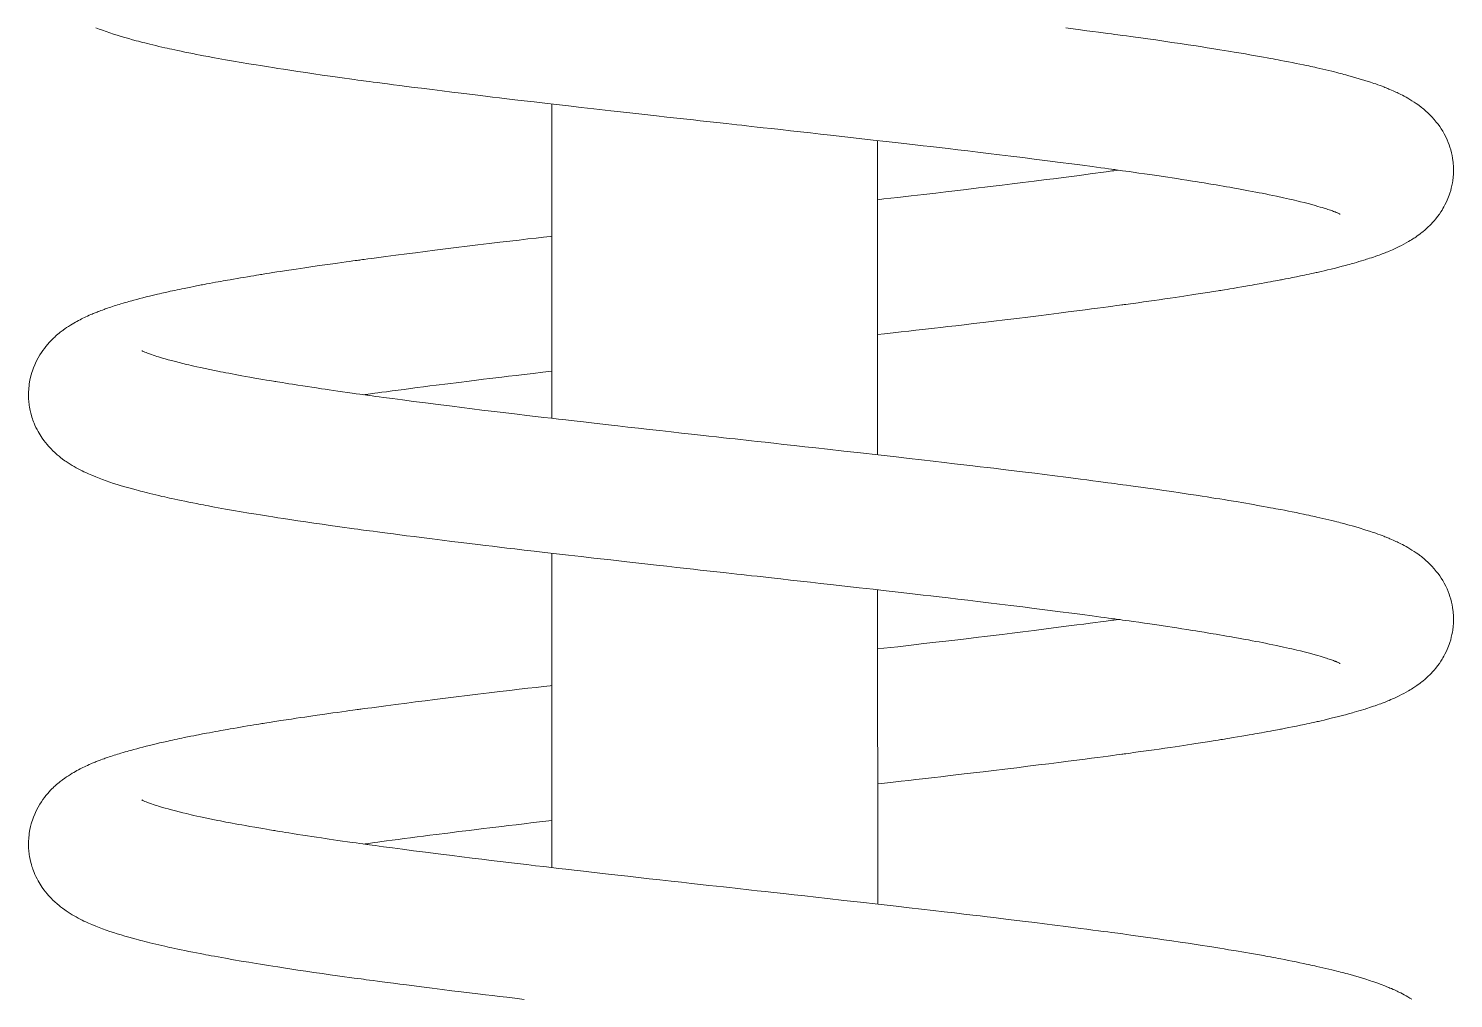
# Model space of a CAD drawing. Extents: x 83.6 to 158.5, y 132.1 to 157.1.
# Drawn here: x 131.951 to 134.139, y 135.497 to 136.986 of the extents above; entities that cross this region are included whole.
import ezdxf

# ---------------------------------------------------------------- set-up
doc = ezdxf.new("R2010")
doc.units = 0
doc.header["$LTSCALE"] = 0.5
doc.header["$MEASUREMENT"] = 0
doc.layers.add('AM_5', color=3, linetype='CONTINUOUS', lineweight=15)

msp = doc.modelspace()

# ---------------------------------------------------------------- linework, layer by layer
at = {"layer": 'AM_5', "color": 0, "ltscale": 0.75, "flags": 128}
for points in [[(133.96447, 136.70081), (133.96447, 136.70081), (133.96413, 136.70099), (133.96378, 136.70117), (133.96329, 136.70141), (133.96261, 136.70173), (133.96169, 136.70214), (133.96057, 136.70263), (133.95981, 136.70296), (133.95901, 136.70329), (133.95824, 136.7036), (133.95752, 136.70389), (133.95675, 136.70419), (133.95575, 136.70457), (133.95425, 136.70513), (133.95266, 136.70571), (133.95113, 136.70626), (133.94966, 136.70678), (133.94767, 136.70746), (133.94566, 136.70813), (133.94359, 136.70881), (133.94158, 136.70945), (133.93977, 136.71003), (133.93717, 136.71083), (133.93405, 136.71177), (133.93038, 136.71284), (133.92606, 136.71408), (133.921, 136.71547), (133.91536, 136.71698), (133.90943, 136.71851), (133.90363, 136.71996), (133.89823, 136.72127), (133.89421, 136.72223), (133.89049, 136.7231), (133.88673, 136.72397), (133.88237, 136.72495), (133.87736, 136.72607), (133.86658, 136.72839), (133.85567, 136.73065), (133.84998, 136.7318), (133.84479, 136.73283), (133.84008, 136.73375), (133.83511, 136.73471), (133.82961, 136.73575), (133.82391, 136.73682), (133.8187, 136.73778), (133.81364, 136.73871), (133.80834, 136.73967), (133.80218, 136.74077), (133.79511, 136.74202), (133.79022, 136.74287), (133.78495, 136.74379), (133.77937, 136.74474), (133.77422, 136.74562), (133.76975, 136.74637), (133.76597, 136.747), (133.7629, 136.74752), (133.76055, 136.7479), (133.75841, 136.74826), (133.75564, 136.74871), (133.75217, 136.74928), (133.74801, 136.74996), (133.74313, 136.75074), (133.73772, 136.75161), (133.72927, 136.75295), (133.7213, 136.7542), (133.71384, 136.75535), (133.70692, 136.75641), (133.70024, 136.75742), (133.69285, 136.75854), (133.68647, 136.75949), (133.67958, 136.7605), (133.67217, 136.76159), (133.66422, 136.76274), (133.65574, 136.76395), (133.64688, 136.76521), (133.64079, 136.76607), (133.63538, 136.76682), (133.63064, 136.76748), (133.6266, 136.76804), (133.62325, 136.7685), (133.6206, 136.76886), (133.61866, 136.76913), (133.61685, 136.76937), (133.61329, 136.76986), (133.60885, 136.77046), (133.60353, 136.77118), (133.5973, 136.77202), (133.58375, 136.77384), (133.56885, 136.77581), (133.55253, 136.77795), (133.53477, 136.78026), (133.51553, 136.78273), (133.49477, 136.78536), (133.47736, 136.78754), (133.45923, 136.78978), (133.4416, 136.79194), (133.42468, 136.794), (133.40849, 136.79595), (133.39306, 136.79779), (133.37743, 136.79963), (133.36272, 136.80136), (133.34896, 136.80296), (133.33614, 136.80445), (133.32426, 136.80582), (133.31235, 136.80719), (133.29955, 136.80866), (133.28587, 136.81023), (133.26741, 136.81235), (133.24753, 136.81461), (133.22621, 136.81703), (133.20412, 136.81953), (133.18221, 136.82201), (133.16668, 136.82375), (133.15128, 136.82548), (133.13599, 136.82718), (133.12083, 136.82887), (133.10587, 136.83054), (133.09183, 136.8321), (133.07893, 136.83352), (133.06959, 136.83455), (133.06097, 136.83551), (133.0531, 136.83637), (133.04589, 136.83717), (133.03825, 136.838), (133.03088, 136.83882), (133.0222, 136.83977), (133.01276, 136.84081), (133.00244, 136.84196), (132.99215, 136.84309), (132.98195, 136.84422), (132.97185, 136.84535), (132.96184, 136.84646), (132.94631, 136.84819), (132.93095, 136.8499), (132.91509, 136.85168), (132.8928, 136.85418), (132.86933, 136.85682), (132.84472, 136.8596), (132.819, 136.86252), (132.79963, 136.86472), (132.78002, 136.86696), (132.76137, 136.8691), (132.74382, 136.87111), (132.72736, 136.87301), (132.71194, 136.8748), (132.69754, 136.87649), (132.68525, 136.87794), (132.67381, 136.87929), (132.66322, 136.88055), (132.65253, 136.88184), (132.64082, 136.88325), (132.62811, 136.88479), (132.61501, 136.88639), (132.60103, 136.88811), (132.58619, 136.88995), (132.57053, 136.89191), (132.55408, 136.89399), (132.54289, 136.89542), (132.53154, 136.89687), (132.52089, 136.89824), (132.5111, 136.89951), (132.50215, 136.90068), (132.49401, 136.90175), (132.48669, 136.90272), (132.48016, 136.90358), (132.47441, 136.90435), (132.46944, 136.90501), (132.46523, 136.90557), (132.46166, 136.90605), (132.45679, 136.90671), (132.45082, 136.90752), (132.44382, 136.90847), (132.43622, 136.90951), (132.42553, 136.911), (132.41397, 136.91262), (132.40162, 136.91438), (132.38914, 136.91618), (132.37671, 136.91801), (132.36434, 136.91985), (132.35204, 136.92171), (132.34253, 136.92317), (132.33388, 136.92451), (132.32621, 136.92571), (132.31949, 136.92678), (132.31356, 136.92773), (132.30735, 136.92873), (132.30064, 136.92982), (132.28929, 136.9317), (132.2777, 136.93364), (132.26589, 136.93567), (132.25361, 136.93782), (132.24793, 136.93882), (132.24216, 136.93986), (132.2365, 136.94088), (132.23148, 136.9418), (132.22712, 136.94261), (132.22339, 136.94331), (132.2197, 136.94401), (132.21477, 136.94495), (132.20917, 136.94603), (132.20305, 136.94723), (132.197, 136.94844), (132.19112, 136.94963), (132.1854, 136.95081), (132.18018, 136.95191), (132.17542, 136.95292), (132.17122, 136.95383), (132.16757, 136.95463), (132.164, 136.95542), (132.16022, 136.95627), (132.15593, 136.95724), (132.15116, 136.95834), (132.14634, 136.95948), (132.1418, 136.96056), (132.13754, 136.9616), (132.13354, 136.96259), (132.12951, 136.9636), (132.12601, 136.96449), (132.12304, 136.96526), (132.11995, 136.96607), (132.11648, 136.96699), (132.11076, 136.96855), (132.10488, 136.97019), (132.09895, 136.9719), (132.09312, 136.97363), (132.08738, 136.9754), (132.08172, 136.9772), (132.07584, 136.97914), (132.07031, 136.98103), (132.0644, 136.98315), (132.0596, 136.98495), (132.05445, 136.98696)], [(133.54348, 136.98657), (133.55487, 136.98511), (133.56576, 136.98371), (133.5758, 136.98241), (133.585, 136.98121), (133.59336, 136.98011), (133.60092, 136.97912), (133.60768, 136.97822), (133.61364, 136.97743), (133.61883, 136.97674), (133.62326, 136.97614), (133.62693, 136.97565), (133.63078, 136.97513), (133.63633, 136.97438), (133.64298, 136.97348), (133.65038, 136.97247), (133.65833, 136.97137), (133.66945, 136.96982), (133.68143, 136.96813), (133.69393, 136.96633), (133.7064, 136.96452), (133.71881, 136.96269), (133.73116, 136.96083), (133.74343, 136.95896), (133.75247, 136.95757), (133.76052, 136.95631), (133.76761, 136.95519), (133.77377, 136.95421), (133.77979, 136.95324), (133.78631, 136.95218), (133.79332, 136.95103), (133.80478, 136.94913), (133.81645, 136.94715), (133.82843, 136.94508), (133.84093, 136.94288), (133.84669, 136.94185), (133.8524, 136.94081), (133.85751, 136.93988), (133.86196, 136.93905), (133.86577, 136.93834), (133.8694, 136.93766), (133.87353, 136.93687), (133.87897, 136.93582), (133.88503, 136.93464), (133.89112, 136.93343), (133.89704, 136.93223), (133.9028, 136.93104), (133.9084, 136.92987), (133.91251, 136.929), (133.91621, 136.92821), (133.91953, 136.92749), (133.92247, 136.92684), (133.92547, 136.92618), (133.92891, 136.9254), (133.93315, 136.92444), (133.93787, 136.92336), (133.94273, 136.92222), (133.9473, 136.92113), (133.9516, 136.92008), (133.95563, 136.91909), (133.95936, 136.91815), (133.96239, 136.91738), (133.96505, 136.9167), (133.96747, 136.91607), (133.97012, 136.91537), (133.97304, 136.9146), (133.9762, 136.91374), (133.98499, 136.9113), (133.99386, 136.90872), (134.00249, 136.90608), (134.01088, 136.90339), (134.0137, 136.90245), (134.01635, 136.90155), (134.01916, 136.90058), (134.02241, 136.89943), (134.02606, 136.8981), (134.02895, 136.89702), (134.03138, 136.89609), (134.03338, 136.89531), (134.03495, 136.89468), (134.03631, 136.89414), (134.03777, 136.89354), (134.03934, 136.89289), (134.04105, 136.89218), (134.04315, 136.89128), (134.04568, 136.89018), (134.04792, 136.88917), (134.05001, 136.88821), (134.05184, 136.88736), (134.05342, 136.8866), (134.05482, 136.88593), (134.05744, 136.88462), (134.0601, 136.88326), (134.06292, 136.88177), (134.06583, 136.88018), (134.06859, 136.87861), (134.07158, 136.87685), (134.07482, 136.87485), (134.07808, 136.87276), (134.08102, 136.87078), (134.08359, 136.86897), (134.08573, 136.86741), (134.08677, 136.86663), (134.08781, 136.86584), (134.08919, 136.86477), (134.09091, 136.8634), (134.09296, 136.86172), (134.09503, 136.85995), (134.0968, 136.85839), (134.09842, 136.85691), (134.09976, 136.85565), (134.10126, 136.8542), (134.10307, 136.8524), (134.10516, 136.85024), (134.10901, 136.84597), (134.11217, 136.84216), (134.11481, 136.83874), (134.11734, 136.83522), (134.11979, 136.83156), (134.12191, 136.82812), (134.12427, 136.82399), (134.12661, 136.81946), (134.12863, 136.81512), (134.13036, 136.811), (134.13182, 136.80711), (134.13307, 136.80343), (134.1343, 136.79931), (134.13541, 136.79499), (134.13635, 136.7907), (134.13705, 136.78681), (134.13758, 136.78323), (134.13789, 136.78057), (134.13813, 136.77805), (134.13834, 136.77519), (134.13849, 136.77169), (134.13854, 136.76761), (134.13843, 136.76351), (134.1383, 136.76099), (134.13814, 136.75887), (134.13798, 136.7571), (134.13783, 136.75569), (134.13765, 136.75419), (134.13734, 136.75189), (134.13685, 136.74885), (134.13612, 136.74504), (134.1352, 136.74095), (134.13422, 136.73727), (134.133, 136.7332), (134.13186, 136.72985), (134.13091, 136.72727), (134.12998, 136.72491), (134.12878, 136.72206), (134.12724, 136.71868), (134.12548, 136.71515), (134.12384, 136.71208), (134.12238, 136.70951), (134.12095, 136.70714), (134.11913, 136.70428), (134.11684, 136.7009), (134.11406, 136.69711), (134.11125, 136.69355), (134.10867, 136.69049), (134.10634, 136.68789), (134.1041, 136.6855), (134.10198, 136.68335), (134.0998, 136.68123), (134.09724, 136.67886), (134.0944, 136.67635), (134.09198, 136.67432), (134.09013, 136.67282), (134.08856, 136.67158), (134.08663, 136.67011), (134.0844, 136.66846), (134.08233, 136.66698), (134.08054, 136.66574), (134.07905, 136.66474), (134.07784, 136.66393), (134.07608, 136.66279), (134.07413, 136.66156), (134.07195, 136.66022), (134.06941, 136.65871), (134.06593, 136.65672), (134.06238, 136.65478), (134.05882, 136.65292), (134.05528, 136.65114), (134.05195, 136.64954), (134.04906, 136.64819), (134.04686, 136.6472), (134.04479, 136.64628), (134.04245, 136.64526), (134.0396, 136.64406), (134.03753, 136.64321), (134.03546, 136.64237), (134.03364, 136.64164), (134.03208, 136.64103), (134.0308, 136.64053), (134.02887, 136.6398), (134.02676, 136.63901), (134.0244, 136.63814), (134.02169, 136.63716), (134.01845, 136.63602), (134.01574, 136.63509), (134.01273, 136.63407), (134.00979, 136.6331), (134.00719, 136.63225), (134.00494, 136.63154), (134.00291, 136.63089), (134.00068, 136.6302), (133.99724, 136.62914), (133.99335, 136.62798), (133.98945, 136.62683), (133.98599, 136.62583), (133.98356, 136.62514), (133.98135, 136.62452), (133.97884, 136.62383), (133.9759, 136.62302), (133.9725, 136.62211), (133.96755, 136.6208), (133.96252, 136.61949), (133.95745, 136.61821), (133.95094, 136.6166), (133.94505, 136.61518), (133.9398, 136.61394), (133.93517, 136.61286), (133.93114, 136.61194), (133.9294, 136.61155), (133.9278, 136.61119), (133.92591, 136.61077), (133.92352, 136.61024), (133.9206, 136.60959), (133.91716, 136.60884), (133.91355, 136.60807), (133.90993, 136.6073), (133.90381, 136.60601), (133.8977, 136.60475), (133.8916, 136.60352), (133.88576, 136.60235), (133.88075, 136.60137), (133.87662, 136.60057), (133.87461, 136.60018), (133.8729, 136.59985), (133.87097, 136.59949), (133.8685, 136.59902), (133.86547, 136.59845), (133.86188, 136.59778), (133.85771, 136.59701), (133.85348, 136.59623), (133.84839, 136.59531), (133.84396, 136.59451), (133.84021, 136.59384), (133.83708, 136.59328), (133.8336, 136.59267), (133.82942, 136.59194), (133.82484, 136.59114), (133.8196, 136.59024), (133.81371, 136.58923), (133.80714, 136.58812), (133.80048, 136.587), (133.7954, 136.58616), (133.79095, 136.58543), (133.78714, 136.5848), (133.78397, 136.58428), (133.78146, 136.58388), (133.77958, 136.58357), (133.77704, 136.58316), (133.77368, 136.58262), (133.76948, 136.58195), (133.76444, 136.58116), (133.75736, 136.58004), (133.75013, 136.57892), (133.74322, 136.57785), (133.73664, 136.57684), (133.73041, 136.5759), (133.72452, 136.57501), (133.71793, 136.57403), (133.71118, 136.57303), (133.70371, 136.57193), (133.69552, 136.57074), (133.68658, 136.56946), (133.67903, 136.56838), (133.671, 136.56724), (133.66249, 136.56605), (133.65439, 136.56493), (133.64739, 136.56397), (133.64283, 136.56334), (133.63892, 136.56281), (133.63566, 136.56237), (133.63305, 136.56202), (133.6311, 136.56175), (133.62936, 136.56152), (133.6258, 136.56104), (133.62126, 136.56043), (133.61572, 136.55969), (133.60864, 136.55875), (133.60051, 136.55768), (133.59186, 136.55654), (133.58279, 136.55535), (133.57326, 136.55411), (133.56046, 136.55246), (133.54692, 136.55072), (133.53262, 136.5489), (133.51754, 136.547), (133.50169, 136.54502), (133.48504, 136.54295), (133.46811, 136.54087), (133.45001, 136.53867), (133.43286, 136.53661), (133.41667, 136.53467), (133.40148, 136.53287), (133.38731, 136.53121), (133.37441, 136.5297), (133.36252, 136.52832), (133.35167, 136.52707), (133.34185, 136.52594), (133.33282, 136.5249), (133.32348, 136.52383), (133.31336, 136.52267), (133.30245, 136.52142), (133.29074, 136.52009), (133.27823, 136.51866), (133.26491, 136.51715), (133.25443, 136.51596)], [(133.25438, 136.72301), (133.26422, 136.72414), (133.28529, 136.72655), (133.30617, 136.72894), (133.32564, 136.73119), (133.34369, 136.73328), (133.35903, 136.73506), (133.37325, 136.73672), (133.38635, 136.73826), (133.39836, 136.73969), (133.40929, 136.741), (133.41914, 136.74218), (133.43188, 136.74372), (133.44583, 136.74542), (133.46098, 136.74728), (133.47729, 136.7493), (133.4947, 136.75148), (133.51318, 136.75382), (133.52454, 136.75527), (133.53623, 136.75677), (133.54824, 136.75833), (133.56022, 136.7599), (133.57106, 136.76132), (133.58072, 136.7626), (133.58922, 136.76374), (133.59659, 136.76473), (133.60116, 136.76534), (133.60517, 136.76588), (133.60863, 136.76635), (133.61154, 136.76675), (133.61396, 136.76708), (133.61689, 136.76748), (133.62073, 136.768), (133.6238, 136.76842)], [(133.96447, 136.01136), (133.96447, 136.01136), (133.96413, 136.01154), (133.96378, 136.01172), (133.96329, 136.01195), (133.96261, 136.01227), (133.96169, 136.01269), (133.96057, 136.01318), (133.95981, 136.0135), (133.95901, 136.01383), (133.95824, 136.01414), (133.95752, 136.01443), (133.95675, 136.01473), (133.95575, 136.01512), (133.95425, 136.01568), (133.95266, 136.01626), (133.95113, 136.01681), (133.94966, 136.01732), (133.94767, 136.018), (133.94566, 136.01868), (133.94359, 136.01935), (133.94158, 136.02), (133.93977, 136.02057), (133.93717, 136.02137), (133.93405, 136.02231), (133.93038, 136.02339), (133.92606, 136.02462), (133.921, 136.02602), (133.91536, 136.02752), (133.90943, 136.02905), (133.90363, 136.03051), (133.89823, 136.03182), (133.89421, 136.03278), (133.89049, 136.03365), (133.88673, 136.03451), (133.88237, 136.0355), (133.87736, 136.03661), (133.86658, 136.03893), (133.85567, 136.0412), (133.84998, 136.04234), (133.84479, 136.04337), (133.84008, 136.0443), (133.83511, 136.04525), (133.82961, 136.04629), (133.82391, 136.04736), (133.8187, 136.04833), (133.81364, 136.04925), (133.80834, 136.05021), (133.80218, 136.05132), (133.79511, 136.05256), (133.79022, 136.05342), (133.78495, 136.05433), (133.77937, 136.05529), (133.77422, 136.05616), (133.76975, 136.05692), (133.76597, 136.05755), (133.7629, 136.05806), (133.76055, 136.05845), (133.75841, 136.0588), (133.75564, 136.05926), (133.75217, 136.05983), (133.74801, 136.0605), (133.74313, 136.06129), (133.73772, 136.06216), (133.72927, 136.06349), (133.7213, 136.06474), (133.71384, 136.0659), (133.70692, 136.06696), (133.70024, 136.06797), (133.69285, 136.06908), (133.68647, 136.07003), (133.67958, 136.07105), (133.67217, 136.07213), (133.66422, 136.07328), (133.65574, 136.0745), (133.64688, 136.07576), (133.64079, 136.07661), (133.63538, 136.07737), (133.63064, 136.07802), (133.6266, 136.07858), (133.62325, 136.07904), (133.6206, 136.07941), (133.61866, 136.07967), (133.61685, 136.07992), (133.61329, 136.0804), (133.60885, 136.08101), (133.60353, 136.08173), (133.5973, 136.08257), (133.58375, 136.08438), (133.56885, 136.08636), (133.55253, 136.0885), (133.53477, 136.0908), (133.51553, 136.09327), (133.49477, 136.0959), (133.47736, 136.09808), (133.45923, 136.10033), (133.4416, 136.10249), (133.42468, 136.10454), (133.40849, 136.10649), (133.39306, 136.10833), (133.37743, 136.11018), (133.36272, 136.1119), (133.34896, 136.11351), (133.33614, 136.11499), (133.32426, 136.11636), (133.31235, 136.11774), (133.29955, 136.11921), (133.28587, 136.12078), (133.26741, 136.12289), (133.24753, 136.12516), (133.22621, 136.12758), (133.20412, 136.13008), (133.18221, 136.13255), (133.16668, 136.13429), (133.15128, 136.13602), (133.13599, 136.13773), (133.12083, 136.13942), (133.10587, 136.14108), (133.09183, 136.14264), (133.07893, 136.14407), (133.06959, 136.1451), (133.06097, 136.14605), (133.0531, 136.14692), (133.04589, 136.14771), (133.03825, 136.14855), (133.03088, 136.14936), (133.0222, 136.15032), (133.01276, 136.15136), (133.00244, 136.1525), (132.99215, 136.15364), (132.98195, 136.15477), (132.97185, 136.15589), (132.96184, 136.157), (132.94631, 136.15873), (132.93095, 136.16045), (132.91509, 136.16222), (132.8928, 136.16472), (132.86933, 136.16737), (132.84472, 136.17015), (132.819, 136.17306), (132.79963, 136.17527), (132.78002, 136.17751), (132.76137, 136.17964), (132.74382, 136.18166), (132.72736, 136.18356), (132.71194, 136.18535), (132.69754, 136.18703), (132.68525, 136.18848), (132.67381, 136.18984), (132.66322, 136.1911), (132.65253, 136.19238), (132.64082, 136.19379), (132.62811, 136.19534), (132.61501, 136.19694), (132.60103, 136.19866), (132.58619, 136.2005), (132.57053, 136.20246), (132.55408, 136.20454), (132.54289, 136.20596), (132.53154, 136.20742), (132.52089, 136.20879), (132.5111, 136.21006), (132.50215, 136.21123), (132.49401, 136.2123), (132.48669, 136.21326), (132.48016, 136.21413), (132.47441, 136.21489), (132.46944, 136.21556), (132.46523, 136.21612), (132.46166, 136.2166), (132.45679, 136.21725), (132.45082, 136.21806), (132.44382, 136.21902), (132.43622, 136.22006), (132.42553, 136.22154), (132.41397, 136.22317), (132.40162, 136.22492), (132.38914, 136.22673), (132.37671, 136.22855), (132.36434, 136.23039), (132.35204, 136.23225), (132.34253, 136.23371), (132.33388, 136.23505), (132.32621, 136.23626), (132.31949, 136.23732), (132.31356, 136.23827), (132.30735, 136.23927), (132.30064, 136.24037), (132.28929, 136.24224), (132.2777, 136.24419), (132.26589, 136.24621), (132.25361, 136.24836), (132.24793, 136.24937), (132.24216, 136.2504), (132.2365, 136.25143), (132.23148, 136.25235), (132.22712, 136.25316), (132.22339, 136.25386), (132.2197, 136.25455), (132.21477, 136.25549), (132.20917, 136.25657), (132.20305, 136.25778), (132.197, 136.25898), (132.19112, 136.26018), (132.1854, 136.26136), (132.18018, 136.26246), (132.17542, 136.26347), (132.17122, 136.26438), (132.16757, 136.26517), (132.164, 136.26597), (132.16022, 136.26681), (132.15593, 136.26779), (132.15116, 136.26889), (132.14634, 136.27002), (132.1418, 136.27111), (132.13754, 136.27214), (132.13354, 136.27313), (132.12951, 136.27415), (132.12601, 136.27504), (132.12304, 136.27581), (132.11995, 136.27661), (132.11648, 136.27754), (132.11076, 136.27909), (132.10488, 136.28074), (132.09895, 136.28245), (132.09312, 136.28418), (132.08738, 136.28594), (132.08172, 136.28774), (132.07584, 136.28968), (132.07031, 136.29158), (132.0644, 136.29369), (132.0596, 136.29549), (132.05445, 136.2975), (132.04802, 136.30016), (132.04336, 136.30218), (132.03884, 136.30425), (132.03616, 136.30552), (132.03318, 136.30697), (132.03013, 136.30852), (132.02708, 136.31012), (132.02403, 136.31178), (132.02102, 136.31348), (132.0183, 136.31509), (132.01646, 136.3162), (132.0148, 136.31723), (132.01327, 136.3182), (132.01187, 136.31911), (132.01053, 136.32), (132.00888, 136.32112), (132.00686, 136.32253), (132.00339, 136.32505), (132.00037, 136.32736), (131.99805, 136.32922), (131.99504, 136.33174), (131.99146, 136.33493), (131.98843, 136.3378), (131.98576, 136.34048), (131.98382, 136.34252), (131.9818, 136.34475), (131.9796, 136.34729), (131.97719, 136.35023), (131.97463, 136.35357), (131.97226, 136.35687), (131.9703, 136.35977), (131.96871, 136.36227), (131.96728, 136.36465), (131.96583, 136.36718), (131.96421, 136.3702), (131.96247, 136.37369), (131.96091, 136.37709), (131.95968, 136.37998), (131.95872, 136.38239), (131.95779, 136.3849), (131.95707, 136.38699), (131.95629, 136.3894), (131.95548, 136.39211), (131.95457, 136.39545), (131.95357, 136.39974), (131.95265, 136.40458), (131.95219, 136.40756), (131.95189, 136.40988), (131.95168, 136.41175), (131.95149, 136.41377), (131.95126, 136.41677), (131.9511, 136.42009), (131.95104, 136.4237), (131.95106, 136.42567), (131.95112, 136.42754), (131.9512, 136.42932), (131.95131, 136.43099), (131.95142, 136.43257), (131.95156, 136.4343), (131.95182, 136.4369), (131.95228, 136.44045), (131.95327, 136.44617), (131.95427, 136.45072), (131.95524, 136.45445), (131.95617, 136.45763), (131.95704, 136.46031), (131.95868, 136.46488), (131.96065, 136.46971), (131.96303, 136.47485), (131.96584, 136.48022), (131.96856, 136.48488), (131.97094, 136.48859), (131.97315, 136.49179), (131.97542, 136.49489), (131.97782, 136.49795), (131.98069, 136.50138), (131.98279, 136.50374), (131.98502, 136.50614), (131.98703, 136.5082), (131.98876, 136.50991), (131.99017, 136.51126), (131.99131, 136.51232), (131.99267, 136.51356), (131.99426, 136.51497), (131.9961, 136.51656), (131.99804, 136.51817), (131.99973, 136.51953), (132.00136, 136.5208), (132.00257, 136.52173), (132.00367, 136.52255), (132.00492, 136.52347), (132.00705, 136.525), (132.00953, 136.52671), (132.01228, 136.52854), (132.01528, 136.53046), (132.01819, 136.53224), (132.0207, 136.53372), (132.023, 136.53504), (132.02541, 136.53637), (132.02785, 136.53768), (132.03016, 136.53889), (132.03238, 136.54002), (132.03459, 136.54111), (132.03686, 136.54221), (132.03902, 136.54323), (132.04157, 136.5444), (132.04434, 136.54564), (132.04676, 136.5467), (132.04879, 136.54756), (132.05048, 136.54827), (132.05207, 136.54892), (132.05359, 136.54954), (132.05504, 136.55012), (132.0564, 136.55066), (132.05805, 136.5513), (132.06001, 136.55205), (132.06227, 136.55291), (132.06455, 136.55375), (132.06695, 136.55462), (132.06884, 136.5553), (132.0705, 136.55588), (132.07245, 136.55656), (132.07483, 136.55737), (132.07752, 136.55827), (132.0801, 136.55912), (132.08278, 136.55999), (132.08514, 136.56074), (132.08741, 136.56146), (132.09001, 136.56226), (132.09295, 136.56316), (132.09626, 136.56415), (132.09941, 136.56508), (132.10228, 136.56591), (132.10486, 136.56665), (132.10714, 136.56729), (132.10944, 136.56793), (132.11292, 136.56889), (132.11709, 136.57002), (132.12181, 136.57126), (132.12661, 136.57251), (132.13169, 136.5738), (132.13654, 136.575), (132.14107, 136.57611), (132.14516, 136.57709), (132.14891, 136.57798), (132.15236, 136.57878), (132.1555, 136.5795), (132.15832, 136.58015), (132.16082, 136.58071), (132.16334, 136.58128), (132.16565, 136.58179), (132.16848, 136.58242), (132.17184, 136.58315), (132.17545, 136.58393), (132.17906, 136.5847), (132.18267, 136.58546), (132.18628, 136.58621), (132.18988, 136.58696), (132.195, 136.588), (132.2001, 136.58903), (132.20483, 136.58997), (132.20896, 136.59078), (132.21177, 136.59132), (132.21419, 136.59179), (132.21621, 136.59218), (132.21824, 136.59256), (132.221, 136.59309), (132.22449, 136.59374), (132.22871, 136.59453), (132.23359, 136.59543), (132.23823, 136.59628), (132.2424, 136.59703), (132.24609, 136.59769), (132.24976, 136.59835), (132.25286, 136.5989), (132.25642, 136.59953), (132.26068, 136.60027), (132.26564, 136.60113), (132.27133, 136.60211), (132.27633, 136.60297), (132.2818, 136.60389), (132.28744, 136.60484), (132.29254, 136.60569), (132.29707, 136.60644), (132.301, 136.60708), (132.30443, 136.60764), (132.3072, 136.60809), (132.3093, 136.60843), (132.31119, 136.60874), (132.31365, 136.60913), (132.3167, 136.60962), (132.32106, 136.61032), (132.32627, 136.61114), (132.3323, 136.61209), (132.33838, 136.61304), (132.34669, 136.61432), (132.35451, 136.61551), (132.36184, 136.61662), (132.36867, 136.61765), (132.37519, 136.61862), (132.38421, 136.61994), (132.39437, 136.62142), (132.40568, 136.62305), (132.41818, 136.62482), (132.42522, 136.6258), (132.43222, 136.62678), (132.43848, 136.62764), (132.44397, 136.6284), (132.44869, 136.62904), (132.45262, 136.62957), (132.4555, 136.62996), (132.45773, 136.63026), (132.45943, 136.63049), (132.46141, 136.63076), (132.46378, 136.63108), (132.46655, 136.63145), (132.47173, 136.63214), (132.47792, 136.63297), (132.48513, 136.63392), (132.49942, 136.6358), (132.51492, 136.63783), (132.53167, 136.63999), (132.54535, 136.64174), (132.55979, 136.64358), (132.57501, 136.64549), (132.591, 136.64749), (132.60778, 136.64957), (132.62462, 136.65163), (132.64079, 136.65359), (132.65803, 136.65567), (132.67438, 136.65762), (132.6898, 136.65945), (132.70428, 136.66115), (132.71779, 136.66272), (132.73011, 136.66415), (132.74147, 136.66546), (132.75187, 136.66666), (132.75439, 136.66695)], [(132.12508, 136.49132), (132.12508, 136.49132), (132.1253, 136.4912), (132.12563, 136.49103), (132.12604, 136.49083), (132.12663, 136.49055), (132.12744, 136.49017), (132.12848, 136.48971), (132.12971, 136.48919), (132.13157, 136.48843), (132.13351, 136.48767), (132.13658, 136.48653), (132.13965, 136.48543), (132.14249, 136.48446), (132.14539, 136.4835), (132.14826, 136.48258), (132.15077, 136.48179), (132.15356, 136.48094), (132.15689, 136.47995), (132.16081, 136.47881), (132.16542, 136.47751), (132.17078, 136.47605), (132.17657, 136.47453), (132.18253, 136.47301), (132.18818, 136.47161), (132.19341, 136.47035), (132.19729, 136.46944), (132.20092, 136.46859), (132.20499, 136.46767), (132.20968, 136.46661), (132.215, 136.46544), (132.2222, 136.4639), (132.22946, 136.46238), (132.23672, 136.4609), (132.24143, 136.45995), (132.24576, 136.4591), (132.24977, 136.45832), (132.25403, 136.4575), (132.25867, 136.45661), (132.26358, 136.45569), (132.26839, 136.4548), (132.27352, 136.45385), (132.27858, 136.45293), (132.28433, 136.4519), (132.29097, 136.45072), (132.29852, 136.44939), (132.30438, 136.44837), (132.31063, 136.4473), (132.31629, 136.44634), (132.3211, 136.44553), (132.32427, 136.445), (132.32689, 136.44457), (132.32895, 136.44423), (132.3307, 136.44394), (132.33334, 136.4435), (132.33667, 136.44296), (132.34071, 136.4423), (132.34545, 136.44154), (132.35082, 136.44067), (132.35613, 136.43983), (132.36435, 136.43853), (132.37207, 136.43733), (132.37927, 136.43623), (132.38595, 136.43521), (132.39295, 136.43415), (132.40076, 136.43298), (132.40648, 136.43213), (132.41258, 136.43124), (132.41907, 136.43029), (132.42594, 136.4293), (132.43322, 136.42825), (132.44086, 136.42717), (132.44797, 136.42617), (132.45422, 136.42529), (132.45958, 136.42455), (132.46403, 136.42394), (132.46757, 136.42345), (132.47019, 136.42309), (132.47219, 136.42282), (132.47458, 136.42249), (132.47863, 136.42194), (132.48356, 136.42127), (132.48939, 136.42048), (132.49604, 136.41959), (132.50998, 136.41773), (132.5253, 136.4157), (132.54204, 136.41351), (132.56024, 136.41116), (132.57994, 136.40864), (132.60117, 136.40596), (132.61635, 136.40407), (132.6319, 136.40214), (132.64693, 136.4003), (132.66137, 136.39855), (132.67521, 136.39688), (132.68843, 136.3953), (132.701, 136.3938), (132.71577, 136.39206), (132.7295, 136.39045), (132.74216, 136.38898), (132.75377, 136.38764), (132.76449, 136.3864), (132.77606, 136.38506), (132.7889, 136.38358), (132.80303, 136.38196), (132.81504, 136.38059), (132.82786, 136.37912), (132.84149, 136.37757), (132.85594, 136.37593), (132.87121, 136.37419), (132.88731, 136.37237), (132.904, 136.37049), (132.92004, 136.36869), (132.93737, 136.36675), (132.9536, 136.36493), (132.96872, 136.36325), (132.98274, 136.36169), (132.99563, 136.36026), (133.00739, 136.35896), (133.01805, 136.35778), (133.02712, 136.35678), (133.03558, 136.35584), (133.04419, 136.3549), (133.0526, 136.35397), (133.06081, 136.35307), (133.06963, 136.3521), (133.08179, 136.35075), (133.09531, 136.34926), (133.11017, 136.34761), (133.12618, 136.34583), (133.14277, 136.34399), (133.15987, 136.34208), (133.17747, 136.34011), (133.20249, 136.3373), (133.22842, 136.33438), (133.25521, 136.33134), (133.28282, 136.32821), (133.30296, 136.32591), (133.322, 136.32373), (133.33991, 136.32168), (133.35669, 136.31974), (133.37239, 136.31793), (133.38702, 136.31622), (133.4006, 136.31462), (133.41211, 136.31326), (133.42275, 136.31199), (133.43272, 136.3108), (133.44347, 136.30951), (133.45528, 136.30808), (133.46815, 136.30651), (133.48144, 136.30488), (133.49564, 136.30313), (133.51074, 136.30125), (133.5267, 136.29924), (133.54348, 136.29711), (133.55487, 136.29566), (133.56576, 136.29425), (133.5758, 136.29295), (133.585, 136.29175), (133.59336, 136.29066), (133.60092, 136.28966), (133.60768, 136.28877), (133.61364, 136.28797), (133.61883, 136.28728), (133.62326, 136.28669), (133.62693, 136.2862), (133.63078, 136.28568), (133.63633, 136.28493), (133.64298, 136.28403), (133.65038, 136.28301), (133.65833, 136.28192), (133.66945, 136.28036), (133.68143, 136.27867), (133.69393, 136.27688), (133.7064, 136.27506), (133.71881, 136.27323), (133.73116, 136.27138), (133.74343, 136.26951), (133.75247, 136.26811), (133.76052, 136.26685), (133.76761, 136.26573), (133.77377, 136.26475), (133.77979, 136.26378), (133.78631, 136.26272), (133.79332, 136.26158), (133.80478, 136.25967), (133.81645, 136.25769), (133.82843, 136.25563), (133.84093, 136.25342), (133.84669, 136.25239), (133.8524, 136.25136), (133.85751, 136.25042), (133.86196, 136.2496), (133.86577, 136.24889), (133.8694, 136.2482), (133.87353, 136.24742), (133.87897, 136.24637), (133.88503, 136.24518), (133.89112, 136.24397), (133.89704, 136.24277), (133.9028, 136.24159), (133.9084, 136.24042), (133.91251, 136.23955), (133.91621, 136.23875), (133.91953, 136.23803), (133.92247, 136.23739), (133.92547, 136.23672), (133.92891, 136.23595), (133.93315, 136.23499), (133.93787, 136.2339), (133.94273, 136.23276), (133.9473, 136.23167), (133.9516, 136.23063), (133.95563, 136.22963), (133.95936, 136.2287), (133.96239, 136.22793), (133.96505, 136.22724), (133.96747, 136.22662), (133.97012, 136.22592), (133.97304, 136.22514), (133.9762, 136.22429), (133.98499, 136.22184), (133.99386, 136.21926), (134.00249, 136.21663), (134.01088, 136.21393), (134.0137, 136.213), (134.01635, 136.2121), (134.01916, 136.21112), (134.02241, 136.20997), (134.02606, 136.20864), (134.02895, 136.20756), (134.03138, 136.20663), (134.03338, 136.20585), (134.03495, 136.20523), (134.03631, 136.20468), (134.03777, 136.20409), (134.03934, 136.20344), (134.04105, 136.20272), (134.04315, 136.20183), (134.04568, 136.20072), (134.04792, 136.19972), (134.05001, 136.19876), (134.05184, 136.1979), (134.05342, 136.19715), (134.05482, 136.19647), (134.05744, 136.19517), (134.0601, 136.19381), (134.06292, 136.19232), (134.06583, 136.19073), (134.06859, 136.18916), (134.07158, 136.1874), (134.07482, 136.1854), (134.07808, 136.1833), (134.08102, 136.18132), (134.08359, 136.17951), (134.08573, 136.17796), (134.08677, 136.17718), (134.08781, 136.17639), (134.08919, 136.17532), (134.09091, 136.17394), (134.09296, 136.17226), (134.09503, 136.1705), (134.0968, 136.16893), (134.09842, 136.16745), (134.09976, 136.1662), (134.10126, 136.16475), (134.10307, 136.16294), (134.10516, 136.16078), (134.10901, 136.15651), (134.11217, 136.15271), (134.11481, 136.14929), (134.11734, 136.14577), (134.11979, 136.1421), (134.12191, 136.13867), (134.12427, 136.13454), (134.12661, 136.13), (134.12863, 136.12566), (134.13036, 136.12155), (134.13182, 136.11766), (134.13307, 136.11397), (134.1343, 136.10986), (134.13541, 136.10554), (134.13635, 136.10125), (134.13705, 136.09736), (134.13758, 136.09377), (134.13789, 136.09112), (134.13813, 136.0886), (134.13834, 136.08574), (134.13849, 136.08223), (134.13854, 136.07816), (134.13843, 136.07406), (134.1383, 136.07153), (134.13814, 136.06942), (134.13798, 136.06764), (134.13783, 136.06624), (134.13765, 136.06474), (134.13734, 136.06243), (134.13685, 136.0594), (134.13612, 136.05558), (134.1352, 136.0515), (134.13422, 136.04782), (134.133, 136.04375), (134.13186, 136.04039), (134.13091, 136.03781), (134.12998, 136.03546), (134.12878, 136.0326), (134.12724, 136.02923), (134.12548, 136.02569), (134.12384, 136.02263), (134.12238, 136.02006), (134.12095, 136.01769), (134.11913, 136.01483), (134.11684, 136.01145), (134.11406, 136.00766), (134.11125, 136.00409), (134.10867, 136.00103), (134.10634, 135.99843), (134.1041, 135.99605), (134.10198, 135.9939), (134.0998, 135.99178), (134.09724, 135.9894), (134.0944, 135.98689), (134.09198, 135.98486), (134.09013, 135.98336), (134.08856, 135.98213), (134.08663, 135.98066), (134.0844, 135.979), (134.08233, 135.97753), (134.08054, 135.97629), (134.07905, 135.97528), (134.07784, 135.97447), (134.07608, 135.97333), (134.07413, 135.9721), (134.07195, 135.97077), (134.06941, 135.96925), (134.06593, 135.96727), (134.06238, 135.96533), (134.05882, 135.96347), (134.05528, 135.96169), (134.05195, 135.96009), (134.04906, 135.95874), (134.04686, 135.95774), (134.04479, 135.95682), (134.04245, 135.95581), (134.0396, 135.9546), (134.03753, 135.95375), (134.03546, 135.95291), (134.03364, 135.95219), (134.03208, 135.95158), (134.0308, 135.95108), (134.02887, 135.95035), (134.02676, 135.94955), (134.0244, 135.94868), (134.02169, 135.94771), (134.01845, 135.94656), (134.01574, 135.94563), (134.01273, 135.94462), (134.00979, 135.94364), (134.00719, 135.9428), (134.00494, 135.94208), (134.00291, 135.94144), (134.00068, 135.94074), (133.99724, 135.93969), (133.99335, 135.93852), (133.98945, 135.93738), (133.98599, 135.93638), (133.98356, 135.93569), (133.98135, 135.93507), (133.97884, 135.93437), (133.9759, 135.93357), (133.9725, 135.93265), (133.96755, 135.93134), (133.96252, 135.93004), (133.95745, 135.92876), (133.95094, 135.92715), (133.94505, 135.92573), (133.9398, 135.92449), (133.93517, 135.92341), (133.93114, 135.92249), (133.9294, 135.9221), (133.9278, 135.92174), (133.92591, 135.92131), (133.92352, 135.92078), (133.9206, 135.92014), (133.91716, 135.91939), (133.91355, 135.91861), (133.90993, 135.91784), (133.90381, 135.91656), (133.8977, 135.9153), (133.8916, 135.91406), (133.88576, 135.9129), (133.88075, 135.91191), (133.87662, 135.91111), (133.87461, 135.91073), (133.8729, 135.9104), (133.87097, 135.91003), (133.8685, 135.90956), (133.86547, 135.90899), (133.86188, 135.90832), (133.85771, 135.90755), (133.85348, 135.90678), (133.84839, 135.90585), (133.84396, 135.90506), (133.84021, 135.90439), (133.83708, 135.90383), (133.8336, 135.90322), (133.82942, 135.90248), (133.82484, 135.90169), (133.8196, 135.90078), (133.81371, 135.89977), (133.80714, 135.89866), (133.80048, 135.89755), (133.7954, 135.8967), (133.79095, 135.89597), (133.78714, 135.89535), (133.78397, 135.89483), (133.78146, 135.89442), (133.77958, 135.89412), (133.77704, 135.89371), (133.77368, 135.89317), (133.76948, 135.8925), (133.76444, 135.8917), (133.75736, 135.89059), (133.75013, 135.88946), (133.74322, 135.8884), (133.73664, 135.88739), (133.73041, 135.88644), (133.72452, 135.88556), (133.71793, 135.88457), (133.71118, 135.88357), (133.70371, 135.88248), (133.69552, 135.88129), (133.68658, 135.88), (133.67903, 135.87892), (133.671, 135.87779), (133.66249, 135.8766), (133.65439, 135.87548), (133.64739, 135.87451), (133.64283, 135.87389), (133.63892, 135.87336), (133.63566, 135.87291), (133.63305, 135.87256), (133.6311, 135.8723), (133.62936, 135.87206), (133.6258, 135.87159), (133.62126, 135.87098), (133.61572, 135.87024), (133.60864, 135.8693), (133.60051, 135.86822), (133.59186, 135.86708), (133.58279, 135.86589), (133.57326, 135.86466), (133.56046, 135.863), (133.54692, 135.86126), (133.53262, 135.85944), (133.51754, 135.85754), (133.50169, 135.85556), (133.48504, 135.8535), (133.46811, 135.85142), (133.45001, 135.84922), (133.43286, 135.84715), (133.41667, 135.84522), (133.40148, 135.84342), (133.38731, 135.84175), (133.37441, 135.84025), (133.36252, 135.83887), (133.35167, 135.83761), (133.34185, 135.83648), (133.33282, 135.83545), (133.32348, 135.83438), (133.31336, 135.83322), (133.30245, 135.83197), (133.29074, 135.83063), (133.27823, 135.82921), (133.26491, 135.82769), (133.25459, 135.82652)], [(132.75444, 136.45983), (132.7406, 136.45823), (132.72579, 136.45651), (132.71209, 136.4549), (132.69947, 136.45341), (132.68794, 136.45204), (132.67748, 136.45079), (132.66843, 136.4497), (132.65931, 136.44859), (132.64944, 136.4474), (132.63886, 136.4461), (132.62757, 136.44471), (132.61174, 136.44275), (132.59476, 136.44062), (132.5767, 136.43834), (132.56728, 136.43714), (132.55761, 136.43589), (132.54769, 136.43461), (132.53754, 136.43329), (132.52769, 136.432), (132.51868, 136.43082), (132.50913, 136.42955), (132.5007, 136.42843), (132.49338, 136.42744), (132.48714, 136.4266), (132.48268, 136.426), (132.47898, 136.4255), (132.47603, 136.4251), (132.47268, 136.42464), (132.46808, 136.42401), (132.46578, 136.4237)], [(133.25454, 136.03358), (133.26422, 136.03468), (133.28529, 136.03709), (133.30617, 136.03949), (133.32564, 136.04173), (133.34369, 136.04382), (133.35903, 136.0456), (133.37325, 136.04727), (133.38635, 136.04881), (133.39836, 136.05024), (133.40929, 136.05154), (133.41914, 136.05272), (133.43188, 136.05426), (133.44583, 136.05596), (133.46098, 136.05782), (133.47729, 136.05985), (133.4947, 136.06203), (133.51318, 136.06436), (133.52454, 136.06582), (133.53623, 136.06732), (133.54824, 136.06888), (133.56022, 136.07044), (133.57106, 136.07187), (133.58072, 136.07315), (133.58922, 136.07428), (133.59659, 136.07527), (133.60116, 136.07589), (133.60517, 136.07643), (133.60863, 136.0769), (133.61154, 136.07729), (133.61396, 136.07762), (133.61689, 136.07802), (133.62073, 136.07855), (133.6238, 136.07897)], [(132.71194, 135.49589), (132.69754, 135.49758), (132.68525, 135.49903), (132.67381, 135.50038), (132.66322, 135.50165), (132.65253, 135.50293), (132.64082, 135.50434), (132.62811, 135.50588), (132.61501, 135.50748), (132.60103, 135.5092), (132.58619, 135.51104), (132.57053, 135.513), (132.55408, 135.51508), (132.54289, 135.51651), (132.53154, 135.51796), (132.52089, 135.51933), (132.5111, 135.52061), (132.50215, 135.52177), (132.49401, 135.52284), (132.48669, 135.52381), (132.48016, 135.52467), (132.47441, 135.52544), (132.46944, 135.5261), (132.46523, 135.52667), (132.46166, 135.52714), (132.45679, 135.5278), (132.45082, 135.52861), (132.44382, 135.52956), (132.43622, 135.53061), (132.42553, 135.53209), (132.41397, 135.53371), (132.40162, 135.53547), (132.38914, 135.53727), (132.37671, 135.5391), (132.36434, 135.54094), (132.35204, 135.5428), (132.34253, 135.54426), (132.33388, 135.5456), (132.32621, 135.5468), (132.31949, 135.54787), (132.31356, 135.54882), (132.30735, 135.54982), (132.30064, 135.55091), (132.28929, 135.55279), (132.2777, 135.55473), (132.26589, 135.55676), (132.25361, 135.55891), (132.24793, 135.55991), (132.24216, 135.56095), (132.2365, 135.56198), (132.23148, 135.5629), (132.22712, 135.5637), (132.22339, 135.5644), (132.2197, 135.5651), (132.21477, 135.56604), (132.20917, 135.56712), (132.20305, 135.56832), (132.197, 135.56953), (132.19112, 135.57072), (132.1854, 135.5719), (132.18018, 135.573), (132.17542, 135.57402), (132.17122, 135.57492), (132.16757, 135.57572), (132.164, 135.57651), (132.16022, 135.57736), (132.15593, 135.57833), (132.15116, 135.57943), (132.14634, 135.58057), (132.1418, 135.58165), (132.13754, 135.58269), (132.13354, 135.58368), (132.12951, 135.58469), (132.12601, 135.58558), (132.12304, 135.58635), (132.11995, 135.58716), (132.11648, 135.58808), (132.11076, 135.58964), (132.10488, 135.59128), (132.09895, 135.59299), (132.09312, 135.59473), (132.08738, 135.59649), (132.08172, 135.59829), (132.07584, 135.60023), (132.07031, 135.60212), (132.0644, 135.60424), (132.0596, 135.60604), (132.05445, 135.60805), (132.04802, 135.6107), (132.04336, 135.61273), (132.03884, 135.61479), (132.03616, 135.61606), (132.03318, 135.61752), (132.03013, 135.61906), (132.02708, 135.62066), (132.02403, 135.62232), (132.02102, 135.62403), (132.0183, 135.62563), (132.01646, 135.62675), (132.0148, 135.62778), (132.01327, 135.62875), (132.01187, 135.62966), (132.01053, 135.63055), (132.00888, 135.63167), (132.00686, 135.63307), (132.00339, 135.63559), (132.00037, 135.6379), (131.99805, 135.63976), (131.99504, 135.64229), (131.99146, 135.64547), (131.98843, 135.64834), (131.98576, 135.65102), (131.98382, 135.65307), (131.9818, 135.65529), (131.9796, 135.65784), (131.97719, 135.66078), (131.97463, 135.66411), (131.97226, 135.66741), (131.9703, 135.67032), (131.96871, 135.67282), (131.96728, 135.67519), (131.96583, 135.67773), (131.96421, 135.68075), (131.96247, 135.68423), (131.96091, 135.68763), (131.95968, 135.69053), (131.95872, 135.69294), (131.95779, 135.69545), (131.95707, 135.69754), (131.95629, 135.69995), (131.95548, 135.70265), (131.95457, 135.706), (131.95357, 135.71028), (131.95265, 135.71513), (131.95219, 135.71811), (131.95189, 135.72042), (131.95168, 135.72229), (131.95149, 135.72432), (131.95126, 135.72732), (131.9511, 135.73063), (131.95104, 135.73424), (131.95106, 135.73621), (131.95112, 135.73809), (131.9512, 135.73986), (131.95131, 135.74154), (131.95142, 135.74311), (131.95156, 135.74485), (131.95182, 135.74744), (131.95228, 135.75099), (131.95327, 135.75672), (131.95427, 135.76127), (131.95524, 135.76499), (131.95617, 135.76817), (131.95704, 135.77086), (131.95868, 135.77542), (131.96065, 135.78026), (131.96303, 135.7854), (131.96584, 135.79077), (131.96856, 135.79542), (131.97094, 135.79914), (131.97315, 135.80234), (131.97542, 135.80543), (131.97782, 135.8085), (131.98069, 135.81193), (131.98279, 135.81429), (131.98502, 135.81669), (131.98703, 135.81875), (131.98876, 135.82045), (131.99017, 135.82181), (131.99131, 135.82287), (131.99267, 135.82411), (131.99426, 135.82552), (131.9961, 135.8271), (131.99804, 135.82871), (131.99973, 135.83007), (132.00136, 135.83134), (132.00257, 135.83227), (132.00367, 135.83309), (132.00492, 135.83402), (132.00705, 135.83554), (132.00953, 135.83726), (132.01228, 135.83909), (132.01528, 135.841), (132.01819, 135.84278), (132.0207, 135.84427), (132.023, 135.84558), (132.02541, 135.84692), (132.02785, 135.84823), (132.03016, 135.84944), (132.03238, 135.85057), (132.03459, 135.85166), (132.03686, 135.85276), (132.03902, 135.85378), (132.04157, 135.85495), (132.04434, 135.85619), (132.04676, 135.85724), (132.04879, 135.85811), (132.05048, 135.85881), (132.05207, 135.85947), (132.05359, 135.86008), (132.05504, 135.86067), (132.0564, 135.8612), (132.05805, 135.86185), (132.06001, 135.8626), (132.06227, 135.86345), (132.06455, 135.8643), (132.06695, 135.86517), (132.06884, 135.86584), (132.0705, 135.86643), (132.07245, 135.8671), (132.07483, 135.86792), (132.07752, 135.86882), (132.0801, 135.86967), (132.08278, 135.87054), (132.08514, 135.87129), (132.08741, 135.872), (132.09001, 135.87281), (132.09295, 135.87371), (132.09626, 135.8747), (132.09941, 135.87562), (132.10228, 135.87646), (132.10486, 135.87719), (132.10714, 135.87784), (132.10944, 135.87848), (132.11292, 135.87944), (132.11709, 135.88056), (132.12181, 135.88181), (132.12661, 135.88305), (132.13169, 135.88434), (132.13654, 135.88555), (132.14107, 135.88665), (132.14516, 135.88763), (132.14891, 135.88852), (132.15236, 135.88933), (132.1555, 135.89005), (132.15832, 135.89069), (132.16082, 135.89126), (132.16334, 135.89182), (132.16565, 135.89234), (132.16848, 135.89296), (132.17184, 135.89369), (132.17545, 135.89447), (132.17906, 135.89524), (132.18267, 135.89601), (132.18628, 135.89676), (132.18988, 135.8975), (132.195, 135.89855), (132.2001, 135.89957), (132.20483, 135.90051), (132.20896, 135.90132), (132.21177, 135.90187), (132.21419, 135.90233), (132.21621, 135.90272), (132.21824, 135.90311), (132.221, 135.90363), (132.22449, 135.90429), (132.22871, 135.90507), (132.23359, 135.90597), (132.23823, 135.90682), (132.2424, 135.90758), (132.24609, 135.90824), (132.24976, 135.90889), (132.25286, 135.90944), (132.25642, 135.91007), (132.26068, 135.91082), (132.26564, 135.91168), (132.27133, 135.91266), (132.27633, 135.91351), (132.2818, 135.91444), (132.28744, 135.91539), (132.29254, 135.91624), (132.29707, 135.91698), (132.301, 135.91763), (132.30443, 135.91819), (132.3072, 135.91864), (132.3093, 135.91898), (132.31119, 135.91928), (132.31365, 135.91968), (132.3167, 135.92017), (132.32106, 135.92086), (132.32627, 135.92169), (132.3323, 135.92264), (132.33838, 135.92358), (132.34669, 135.92487), (132.35451, 135.92606), (132.36184, 135.92717), (132.36867, 135.92819), (132.37519, 135.92916), (132.38421, 135.93049), (132.39437, 135.93197), (132.40568, 135.93359), (132.41818, 135.93536), (132.42522, 135.93635), (132.43222, 135.93732), (132.43848, 135.93819), (132.44397, 135.93894), (132.44869, 135.93958), (132.45262, 135.94012), (132.4555, 135.94051), (132.45773, 135.94081), (132.45943, 135.94104), (132.46141, 135.9413), (132.46378, 135.94162), (132.46655, 135.94199), (132.47173, 135.94269), (132.47792, 135.94351), (132.48513, 135.94447), (132.49942, 135.94635), (132.51492, 135.94837), (132.53167, 135.95054), (132.54535, 135.95229), (132.55979, 135.95412), (132.57501, 135.95604), (132.591, 135.95803), (132.60778, 135.96011), (132.62462, 135.96217), (132.64079, 135.96414), (132.65803, 135.96621), (132.67438, 135.96817), (132.6898, 135.96999), (132.70428, 135.97169), (132.71779, 135.97327), (132.73011, 135.9747), (132.74147, 135.97601), (132.75187, 135.9772), (132.75455, 135.97751)], [(132.12508, 135.80186), (132.12508, 135.80186), (132.1253, 135.80175), (132.12563, 135.80158), (132.12604, 135.80137), (132.12663, 135.80109), (132.12744, 135.80072), (132.12848, 135.80026), (132.12971, 135.79973), (132.13157, 135.79897), (132.13351, 135.79821), (132.13658, 135.79707), (132.13965, 135.79598), (132.14249, 135.79501), (132.14539, 135.79405), (132.14826, 135.79313), (132.15077, 135.79234), (132.15356, 135.79148), (132.15689, 135.79049), (132.16081, 135.78936), (132.16542, 135.78806), (132.17078, 135.7866), (132.17657, 135.78507), (132.18253, 135.78355), (132.18818, 135.78216), (132.19341, 135.7809), (132.19729, 135.77998), (132.20092, 135.77914), (132.20499, 135.77821), (132.20968, 135.77716), (132.215, 135.77599), (132.2222, 135.77444), (132.22946, 135.77292), (132.23672, 135.77144), (132.24143, 135.7705), (132.24576, 135.76964), (132.24977, 135.76886), (132.25403, 135.76804), (132.25867, 135.76716), (132.26358, 135.76624), (132.26839, 135.76534), (132.27352, 135.7644), (132.27858, 135.76348), (132.28433, 135.76244), (132.29097, 135.76126), (132.29852, 135.75993), (132.30438, 135.75892), (132.31063, 135.75785), (132.31629, 135.75689), (132.3211, 135.75608), (132.32427, 135.75555), (132.32689, 135.75511), (132.32895, 135.75477), (132.3307, 135.75448), (132.33334, 135.75405), (132.33667, 135.7535), (132.34071, 135.75285), (132.34545, 135.75208), (132.35082, 135.75122), (132.35613, 135.75037), (132.36435, 135.74908), (132.37207, 135.74788), (132.37927, 135.74677), (132.38595, 135.74575), (132.39295, 135.74469), (132.40076, 135.74353), (132.40648, 135.74268), (132.41258, 135.74178), (132.41907, 135.74084), (132.42594, 135.73984), (132.43322, 135.7388), (132.44086, 135.73771), (132.44797, 135.73671), (132.45422, 135.73584), (132.45958, 135.7351), (132.46403, 135.73448), (132.46757, 135.734), (132.47019, 135.73364), (132.47219, 135.73336), (132.47458, 135.73304), (132.47863, 135.73249), (132.48356, 135.73182), (132.48939, 135.73103), (132.49604, 135.73014), (132.50998, 135.72827), (132.5253, 135.72625), (132.54204, 135.72406), (132.56024, 135.7217), (132.57994, 135.71919), (132.60117, 135.71651), (132.61635, 135.71461), (132.6319, 135.71269), (132.64693, 135.71085), (132.66137, 135.70909), (132.67521, 135.70742), (132.68843, 135.70584), (132.701, 135.70435), (132.71577, 135.7026), (132.7295, 135.701), (132.74216, 135.69952), (132.75377, 135.69818), (132.76449, 135.69694), (132.77606, 135.69561), (132.7889, 135.69413), (132.80303, 135.69251), (132.81504, 135.69113), (132.82786, 135.68967), (132.84149, 135.68811), (132.85594, 135.68647), (132.87121, 135.68474), (132.88731, 135.68292), (132.904, 135.68104), (132.92004, 135.67923), (132.93737, 135.67729), (132.9536, 135.67548), (132.96872, 135.67379), (132.98274, 135.67223), (132.99563, 135.6708), (133.00739, 135.6695), (133.01805, 135.66832), (133.02712, 135.66732), (133.03558, 135.66639), (133.04419, 135.66544), (133.0526, 135.66452), (133.06081, 135.66361), (133.06963, 135.66264), (133.08179, 135.6613), (133.09531, 135.6598), (133.11017, 135.65816), (133.12618, 135.65638), (133.14277, 135.65453), (133.15987, 135.65262), (133.17747, 135.65065), (133.20249, 135.64784), (133.22842, 135.64492), (133.25521, 135.64189), (133.28282, 135.63875), (133.30296, 135.63645), (133.322, 135.63428), (133.33991, 135.63222), (133.35669, 135.63029), (133.37239, 135.62847), (133.38702, 135.62676), (133.4006, 135.62517), (133.41211, 135.62381), (133.42275, 135.62254), (133.43272, 135.62135), (133.44347, 135.62005), (133.45528, 135.61862), (133.46815, 135.61706), (133.48144, 135.61543), (133.49564, 135.61367), (133.51074, 135.61179), (133.5267, 135.60979), (133.54348, 135.60766), (133.55487, 135.6062), (133.56576, 135.6048), (133.5758, 135.6035), (133.585, 135.6023), (133.59336, 135.6012), (133.60092, 135.60021), (133.60768, 135.59931), (133.61364, 135.59852), (133.61883, 135.59783), (133.62326, 135.59724), (133.62693, 135.59674), (133.63078, 135.59623), (133.63633, 135.59548), (133.64298, 135.59457), (133.65038, 135.59356), (133.65833, 135.59246), (133.66945, 135.59091), (133.68143, 135.58922), (133.69393, 135.58742), (133.7064, 135.58561), (133.71881, 135.58378), (133.73116, 135.58192), (133.74343, 135.58005), (133.75247, 135.57866), (133.76052, 135.5774), (133.76761, 135.57628), (133.77377, 135.5753), (133.77979, 135.57433), (133.78631, 135.57327), (133.79332, 135.57212), (133.80478, 135.57022), (133.81645, 135.56824), (133.82843, 135.56617), (133.84093, 135.56397), (133.84669, 135.56294), (133.8524, 135.5619), (133.85751, 135.56097), (133.86196, 135.56014), (133.86577, 135.55943), (133.8694, 135.55875), (133.87353, 135.55796), (133.87897, 135.55691), (133.88503, 135.55573), (133.89112, 135.55452), (133.89704, 135.55332), (133.9028, 135.55214), (133.9084, 135.55096), (133.91251, 135.55009), (133.91621, 135.5493), (133.91953, 135.54858), (133.92247, 135.54793), (133.92547, 135.54727), (133.92891, 135.5465), (133.93315, 135.54553), (133.93787, 135.54445), (133.94273, 135.54331), (133.9473, 135.54222), (133.9516, 135.54117), (133.95563, 135.54018), (133.95936, 135.53924), (133.96239, 135.53847), (133.96505, 135.53779), (133.96747, 135.53716), (133.97012, 135.53646), (133.97304, 135.53569), (133.9762, 135.53483), (133.98499, 135.53239), (133.99386, 135.52981), (134.00249, 135.52717), (134.01088, 135.52448), (134.0137, 135.52354), (134.01635, 135.52264), (134.01916, 135.52167), (134.02241, 135.52052), (134.02606, 135.51919), (134.02895, 135.51811), (134.03138, 135.51718), (134.03338, 135.5164), (134.03495, 135.51577), (134.03631, 135.51523), (134.03777, 135.51464), (134.03934, 135.51399), (134.04105, 135.51327), (134.04315, 135.51237), (134.04568, 135.51127), (134.04792, 135.51026), (134.05001, 135.50931), (134.05184, 135.50845), (134.05342, 135.50769), (134.05482, 135.50702), (134.05744, 135.50572), (134.0601, 135.50436), (134.06292, 135.50287), (134.06583, 135.50127), (134.06859, 135.49971), (134.07158, 135.49794), (134.07482, 135.49595)], [(132.7546, 135.7704), (132.7406, 135.76878), (132.72579, 135.76705), (132.71209, 135.76544), (132.69947, 135.76395), (132.68794, 135.76258), (132.67748, 135.76133), (132.66843, 135.76024), (132.65931, 135.75914), (132.64944, 135.75794), (132.63886, 135.75665), (132.62757, 135.75526), (132.61174, 135.75329), (132.59476, 135.75117), (132.5767, 135.74888), (132.56728, 135.74768), (132.55761, 135.74644), (132.54769, 135.74516), (132.53754, 135.74384), (132.52769, 135.74255), (132.51868, 135.74136), (132.50913, 135.74009), (132.5007, 135.73897), (132.49338, 135.73799), (132.48714, 135.73715), (132.48268, 135.73655), (132.47898, 135.73604), (132.47603, 135.73564), (132.47268, 135.73519), (132.46808, 135.73456), (132.46578, 135.73424)]]:
    msp.add_lwpolyline(points, dxfattribs=at)
at = {"layer": 'AM_5', "color": 0, "ltscale": 0.75}
for points in [[(132.75446, 136.38756), (132.75434, 136.86991)], [(133.25436, 136.81383), (133.25447, 136.33143)], [(132.75462, 135.69808), (132.75451, 136.18043)], [(133.25452, 136.12436), (133.25463, 135.64195)]]:
    msp.add_lwpolyline(points, dxfattribs=at)

doc.saveas('drawing.dxf')
